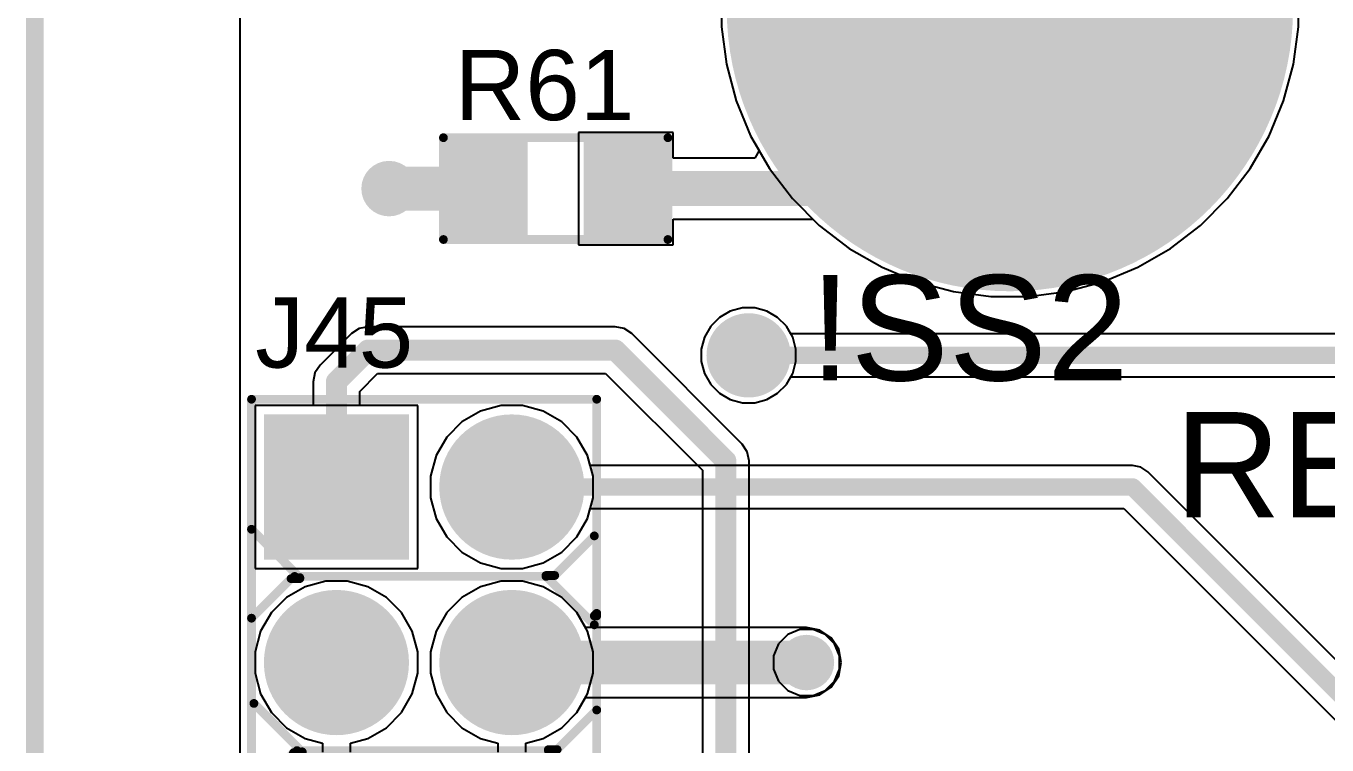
# Model space of a CAD drawing. Header units: millimetres. Extents: x -0.13 to 3.86, y -0.01 to 4.3.
# Drawn here: x -0.112 to 0.63, y 2.803 to 3.213 of the extents above; entities that cross this region are included whole.
import ezdxf

# ---------------------------------------------------------------- set-up
doc = ezdxf.new("R2010")
doc.units = ezdxf.units.MM
doc.header["$MEASUREMENT"] = 0
for name, color, linetype in [('BottomLayer', 5, 'Continuous'), ('BottomSolder', 6, 'Continuous'), ('Mechanical1', 6, 'Continuous'), ('MultiLayer', 9, 'Continuous'), ('PadHoleLayer', 156, 'Continuous'), ('TopLayer', 1, 'Continuous'), ('TopOverlay', 2, 'Continuous'), ('TopPaste', 8, 'Continuous'), ('TopSolder', 216, 'Continuous'), ('ViaHoleLayer', 16, 'Continuous')]:
    doc.layers.add(name, color=color, linetype=linetype)
doc.styles.add('Arial', font='arial.ttf', dxfattribs={"height": 0.2})

# ---------------------------------------------------------------- blocks, each defined once
blk = doc.blocks.new('T____P______TH_1_8___H_________0_92___55')
at = {"layer": 'BottomLayer'}
h = blk.add_hatch(color=5, dxfattribs=at)
edge = h.paths.add_edge_path()
edge.add_arc((0, 0), 0.02, 0, 360)
at = {"layer": 'BottomSolder'}
h = blk.add_hatch(color=6, dxfattribs=at)
edge = h.paths.add_edge_path()
edge.add_arc((0, 0), 0.024, 0, 360)
at = {"layer": 'MultiLayer'}
h = blk.add_hatch(color=9, dxfattribs=at)
edge = h.paths.add_edge_path()
edge.add_arc((0, 0), 0.02, 0, 360)
at = {"layer": 'PadHoleLayer'}
h = blk.add_hatch(color=156, dxfattribs=at)
edge = h.paths.add_edge_path()
edge.add_arc((0, 0), 0.01, 0, 360)
at = {"layer": 'TopLayer'}
h = blk.add_hatch(color=1, dxfattribs=at)
edge = h.paths.add_edge_path()
edge.add_arc((0, 0), 0.02, 0, 360)
at = {"layer": 'TopSolder'}
h = blk.add_hatch(color=216, dxfattribs=at)
edge = h.paths.add_edge_path()
edge.add_arc((0, 0), 0.024, 0, 360)
blk = doc.blocks.new('HDR_2_6_S_________2_54____57')
at = {"layer": 'BottomLayer'}
h = blk.add_hatch(color=5, dxfattribs=at)
edge = h.paths.add_edge_path()
edge.add_arc((-0.25, 0.05), 0.03937, 0, 360)
h = blk.add_hatch(color=5, dxfattribs=at)
edge = h.paths.add_edge_path()
edge.add_arc((-0.15, 0.05), 0.03937, 0, 360)
h = blk.add_hatch(color=5, dxfattribs=at)
edge = h.paths.add_edge_path()
edge.add_arc((-0.05, 0.05), 0.03937, 0, 360)
h = blk.add_hatch(color=5, dxfattribs=at)
edge = h.paths.add_edge_path()
edge.add_arc((0.05, 0.05), 0.03937, 0, 360)
h = blk.add_hatch(color=5, dxfattribs=at)
edge = h.paths.add_edge_path()
edge.add_arc((0.15, 0.05), 0.03937, 0, 360)
h = blk.add_hatch(color=5, dxfattribs=at)
edge = h.paths.add_edge_path()
edge.add_arc((0.25, 0.05), 0.03937, 0, 360)
blk.add_hatch(color=5, dxfattribs=at).paths.add_polyline_path([(-0.28937, -0.01063), (-0.21063, -0.01063), (-0.21063, -0.08937), (-0.28937, -0.08937)])
h = blk.add_hatch(color=5, dxfattribs=at)
edge = h.paths.add_edge_path()
edge.add_arc((-0.15, -0.05), 0.03937, 0, 360)
h = blk.add_hatch(color=5, dxfattribs=at)
edge = h.paths.add_edge_path()
edge.add_arc((-0.05, -0.05), 0.03937, 0, 360)
h = blk.add_hatch(color=5, dxfattribs=at)
edge = h.paths.add_edge_path()
edge.add_arc((0.05, -0.05), 0.03937, 0, 360)
h = blk.add_hatch(color=5, dxfattribs=at)
edge = h.paths.add_edge_path()
edge.add_arc((0.15, -0.05), 0.03937, 0, 360)
h = blk.add_hatch(color=5, dxfattribs=at)
edge = h.paths.add_edge_path()
edge.add_arc((0.25, -0.05), 0.03937, 0, 360)
at = {"layer": 'BottomSolder'}
h = blk.add_hatch(color=6, dxfattribs=at)
edge = h.paths.add_edge_path()
edge.add_arc((-0.25, 0.05), 0.04137, 0, 360)
h = blk.add_hatch(color=6, dxfattribs=at)
edge = h.paths.add_edge_path()
edge.add_arc((-0.15, 0.05), 0.04137, 0, 360)
h = blk.add_hatch(color=6, dxfattribs=at)
edge = h.paths.add_edge_path()
edge.add_arc((-0.05, 0.05), 0.04137, 0, 360)
h = blk.add_hatch(color=6, dxfattribs=at)
edge = h.paths.add_edge_path()
edge.add_arc((0.05, 0.05), 0.04137, 0, 360)
h = blk.add_hatch(color=6, dxfattribs=at)
edge = h.paths.add_edge_path()
edge.add_arc((0.15, 0.05), 0.04137, 0, 360)
h = blk.add_hatch(color=6, dxfattribs=at)
edge = h.paths.add_edge_path()
edge.add_arc((0.25, 0.05), 0.04137, 0, 360)
blk.add_hatch(color=6, dxfattribs=at).paths.add_polyline_path([(-0.29137, -0.00863), (-0.20863, -0.00863), (-0.20863, -0.09137), (-0.29137, -0.09137)])
h = blk.add_hatch(color=6, dxfattribs=at)
edge = h.paths.add_edge_path()
edge.add_arc((-0.15, -0.05), 0.04137, 0, 360)
h = blk.add_hatch(color=6, dxfattribs=at)
edge = h.paths.add_edge_path()
edge.add_arc((-0.05, -0.05), 0.04137, 0, 360)
h = blk.add_hatch(color=6, dxfattribs=at)
edge = h.paths.add_edge_path()
edge.add_arc((0.05, -0.05), 0.04137, 0, 360)
h = blk.add_hatch(color=6, dxfattribs=at)
edge = h.paths.add_edge_path()
edge.add_arc((0.15, -0.05), 0.04137, 0, 360)
h = blk.add_hatch(color=6, dxfattribs=at)
edge = h.paths.add_edge_path()
edge.add_arc((0.25, -0.05), 0.04137, 0, 360)
at = {"layer": 'MultiLayer'}
h = blk.add_hatch(color=9, dxfattribs=at)
edge = h.paths.add_edge_path()
edge.add_arc((-0.25, 0.05), 0.03937, 0, 360)
h = blk.add_hatch(color=9, dxfattribs=at)
edge = h.paths.add_edge_path()
edge.add_arc((-0.15, 0.05), 0.03937, 0, 360)
h = blk.add_hatch(color=9, dxfattribs=at)
edge = h.paths.add_edge_path()
edge.add_arc((-0.05, 0.05), 0.03937, 0, 360)
h = blk.add_hatch(color=9, dxfattribs=at)
edge = h.paths.add_edge_path()
edge.add_arc((0.05, 0.05), 0.03937, 0, 360)
h = blk.add_hatch(color=9, dxfattribs=at)
edge = h.paths.add_edge_path()
edge.add_arc((0.15, 0.05), 0.03937, 0, 360)
h = blk.add_hatch(color=9, dxfattribs=at)
edge = h.paths.add_edge_path()
edge.add_arc((0.25, 0.05), 0.03937, 0, 360)
blk.add_hatch(color=9, dxfattribs=at).paths.add_polyline_path([(-0.28937, -0.01063), (-0.21063, -0.01063), (-0.21063, -0.08937), (-0.28937, -0.08937)])
h = blk.add_hatch(color=9, dxfattribs=at)
edge = h.paths.add_edge_path()
edge.add_arc((-0.15, -0.05), 0.03937, 0, 360)
h = blk.add_hatch(color=9, dxfattribs=at)
edge = h.paths.add_edge_path()
edge.add_arc((-0.05, -0.05), 0.03937, 0, 360)
h = blk.add_hatch(color=9, dxfattribs=at)
edge = h.paths.add_edge_path()
edge.add_arc((0.05, -0.05), 0.03937, 0, 360)
h = blk.add_hatch(color=9, dxfattribs=at)
edge = h.paths.add_edge_path()
edge.add_arc((0.15, -0.05), 0.03937, 0, 360)
h = blk.add_hatch(color=9, dxfattribs=at)
edge = h.paths.add_edge_path()
edge.add_arc((0.25, -0.05), 0.03937, 0, 360)
at = {"layer": 'PadHoleLayer'}
h = blk.add_hatch(color=156, dxfattribs=at)
edge = h.paths.add_edge_path()
edge.add_arc((-0.25, 0.05), 0.02362, 0, 360)
h = blk.add_hatch(color=156, dxfattribs=at)
edge = h.paths.add_edge_path()
edge.add_arc((-0.15, 0.05), 0.02362, 0, 360)
h = blk.add_hatch(color=156, dxfattribs=at)
edge = h.paths.add_edge_path()
edge.add_arc((-0.05, 0.05), 0.02362, 0, 360)
h = blk.add_hatch(color=156, dxfattribs=at)
edge = h.paths.add_edge_path()
edge.add_arc((0.05, 0.05), 0.02362, 0, 360)
h = blk.add_hatch(color=156, dxfattribs=at)
edge = h.paths.add_edge_path()
edge.add_arc((0.15, 0.05), 0.02362, 0, 360)
h = blk.add_hatch(color=156, dxfattribs=at)
edge = h.paths.add_edge_path()
edge.add_arc((0.25, 0.05), 0.02362, 0, 360)
h = blk.add_hatch(color=156, dxfattribs=at)
edge = h.paths.add_edge_path()
edge.add_arc((-0.25, -0.05), 0.02362, 0, 360)
h = blk.add_hatch(color=156, dxfattribs=at)
edge = h.paths.add_edge_path()
edge.add_arc((-0.15, -0.05), 0.02362, 0, 360)
h = blk.add_hatch(color=156, dxfattribs=at)
edge = h.paths.add_edge_path()
edge.add_arc((-0.05, -0.05), 0.02362, 0, 360)
h = blk.add_hatch(color=156, dxfattribs=at)
edge = h.paths.add_edge_path()
edge.add_arc((0.05, -0.05), 0.02362, 0, 360)
h = blk.add_hatch(color=156, dxfattribs=at)
edge = h.paths.add_edge_path()
edge.add_arc((0.15, -0.05), 0.02362, 0, 360)
h = blk.add_hatch(color=156, dxfattribs=at)
edge = h.paths.add_edge_path()
edge.add_arc((0.25, -0.05), 0.02362, 0, 360)
at = {"layer": 'TopLayer'}
h = blk.add_hatch(color=1, dxfattribs=at)
edge = h.paths.add_edge_path()
edge.add_arc((-0.25, 0.05), 0.03937, 0, 360)
h = blk.add_hatch(color=1, dxfattribs=at)
edge = h.paths.add_edge_path()
edge.add_arc((-0.15, 0.05), 0.03937, 0, 360)
h = blk.add_hatch(color=1, dxfattribs=at)
edge = h.paths.add_edge_path()
edge.add_arc((-0.05, 0.05), 0.03937, 0, 360)
h = blk.add_hatch(color=1, dxfattribs=at)
edge = h.paths.add_edge_path()
edge.add_arc((0.05, 0.05), 0.03937, 0, 360)
h = blk.add_hatch(color=1, dxfattribs=at)
edge = h.paths.add_edge_path()
edge.add_arc((0.15, 0.05), 0.03937, 0, 360)
h = blk.add_hatch(color=1, dxfattribs=at)
edge = h.paths.add_edge_path()
edge.add_arc((0.25, 0.05), 0.03937, 0, 360)
blk.add_hatch(color=1, dxfattribs=at).paths.add_polyline_path([(-0.28937, -0.01063), (-0.21063, -0.01063), (-0.21063, -0.08937), (-0.28937, -0.08937)])
h = blk.add_hatch(color=1, dxfattribs=at)
edge = h.paths.add_edge_path()
edge.add_arc((-0.15, -0.05), 0.03937, 0, 360)
h = blk.add_hatch(color=1, dxfattribs=at)
edge = h.paths.add_edge_path()
edge.add_arc((-0.05, -0.05), 0.03937, 0, 360)
h = blk.add_hatch(color=1, dxfattribs=at)
edge = h.paths.add_edge_path()
edge.add_arc((0.05, -0.05), 0.03937, 0, 360)
h = blk.add_hatch(color=1, dxfattribs=at)
edge = h.paths.add_edge_path()
edge.add_arc((0.15, -0.05), 0.03937, 0, 360)
h = blk.add_hatch(color=1, dxfattribs=at)
edge = h.paths.add_edge_path()
edge.add_arc((0.25, -0.05), 0.03937, 0, 360)
at = {"layer": 'TopSolder'}
h = blk.add_hatch(color=216, dxfattribs=at)
edge = h.paths.add_edge_path()
edge.add_arc((-0.25, 0.05), 0.04137, 0, 360)
h = blk.add_hatch(color=216, dxfattribs=at)
edge = h.paths.add_edge_path()
edge.add_arc((-0.15, 0.05), 0.04137, 0, 360)
h = blk.add_hatch(color=216, dxfattribs=at)
edge = h.paths.add_edge_path()
edge.add_arc((-0.05, 0.05), 0.04137, 0, 360)
h = blk.add_hatch(color=216, dxfattribs=at)
edge = h.paths.add_edge_path()
edge.add_arc((0.05, 0.05), 0.04137, 0, 360)
h = blk.add_hatch(color=216, dxfattribs=at)
edge = h.paths.add_edge_path()
edge.add_arc((0.15, 0.05), 0.04137, 0, 360)
h = blk.add_hatch(color=216, dxfattribs=at)
edge = h.paths.add_edge_path()
edge.add_arc((0.25, 0.05), 0.04137, 0, 360)
blk.add_hatch(color=216, dxfattribs=at).paths.add_polyline_path([(-0.29137, -0.00863), (-0.20863, -0.00863), (-0.20863, -0.09137), (-0.29137, -0.09137)])
h = blk.add_hatch(color=216, dxfattribs=at)
edge = h.paths.add_edge_path()
edge.add_arc((-0.15, -0.05), 0.04137, 0, 360)
h = blk.add_hatch(color=216, dxfattribs=at)
edge = h.paths.add_edge_path()
edge.add_arc((-0.05, -0.05), 0.04137, 0, 360)
h = blk.add_hatch(color=216, dxfattribs=at)
edge = h.paths.add_edge_path()
edge.add_arc((0.05, -0.05), 0.04137, 0, 360)
h = blk.add_hatch(color=216, dxfattribs=at)
edge = h.paths.add_edge_path()
edge.add_arc((0.15, -0.05), 0.04137, 0, 360)
h = blk.add_hatch(color=216, dxfattribs=at)
edge = h.paths.add_edge_path()
edge.add_arc((0.25, -0.05), 0.04137, 0, 360)
at = {"layer": 'TopOverlay', "const_width": 0.005}
for points in [[(-0.17803, 0.09842), (-0.3, 0.09842)], [(-0.3, -0.09842), (-0.3, 0.09842)], [(-0.1996, 0.07448), (-0.22217, 0.09705)], [(-0.19906, 0.06949), (-0.1715, 0.09705)], [(-0.1766, 0.09702), (-0.17803, 0.09842)], [(0.3, 0.09842), (-0.1766, 0.09842)], [(-0.1766, 0.09702), (-0.1766, 0.09842)], [(-0.10039, 0.07585), (-0.12296, 0.09842)], [(-0.09985, 0.07085), (-0.0723, 0.09842)], [(-0.00098, 0.07585), (-0.02355, 0.09842)], [(-0.00045, 0.07086), (0.02711, 0.09842)], [(0.10039, 0.07585), (0.07782, 0.09842)], [(0.10093, 0.07086), (0.12849, 0.09842)], [(0.20079, 0.07585), (0.17822, 0.09842)], [(0.20133, 0.07086), (0.22888, 0.09842)], [(0.3, -0.093), (0.3, 0.09842)], [(-0.1996, 0.06949), (-0.1996, 0.07448)], [(-0.10039, 0.07085), (-0.10039, 0.07585)], [(-0.00098, 0.07086), (-0.00098, 0.07585)], [(0.10039, 0.07086), (0.10039, 0.07585)], [(0.20079, 0.07086), (0.20079, 0.07585)], [(-0.19906, 0.06949), (-0.1996, 0.06949)], [(-0.19906, -0.07382), (-0.19906, 0.06949)], [(-0.09985, 0.07085), (-0.10039, 0.07085)], [(-0.09985, -0.07245), (-0.09985, 0.07085)], [(-0.00045, 0.07086), (-0.00098, 0.07086)], [(-0.00045, -0.07245), (-0.00045, 0.07086)], [(0.10093, 0.07086), (0.10039, 0.07086)], [(0.10093, -0.07245), (0.10093, 0.07086)], [(0.20133, 0.07086), (0.20079, 0.07086)], [(0.20133, -0.07245), (0.20133, 0.07086)], [(-0.22593, -0.09843), (-0.19837, -0.07087)], [(-0.19783, -0.07087), (-0.19837, -0.07087)], [(-0.19783, -0.07586), (-0.19783, -0.07087)], [(-0.17527, -0.09843), (-0.19783, -0.07586)], [(-0.12672, -0.09706), (-0.09916, -0.0695)], [(-0.09863, -0.0695), (-0.09916, -0.0695)], [(-0.09863, -0.07449), (-0.09863, -0.0695)], [(-0.07606, -0.09706), (-0.09863, -0.07449)], [(-0.02731, -0.09705), (0.00024, -0.06949)], [(0.00078, -0.06949), (0.00024, -0.06949)], [(0.00078, -0.07448), (0.00078, -0.06949)], [(0.02335, -0.09705), (0.00078, -0.07448)], [(0.07406, -0.09705), (0.10162, -0.06949)], [(0.10216, -0.06949), (0.10162, -0.06949)], [(0.10216, -0.07448), (0.10216, -0.06949)], [(0.12473, -0.09705), (0.10216, -0.07448)], [(0.17446, -0.09705), (0.20202, -0.06949)], [(0.20255, -0.06949), (0.20202, -0.06949)], [(0.20255, -0.07448), (0.20255, -0.06949)], [(0.22512, -0.09705), (0.20255, -0.07448)], [(0.3, -0.09842), (-0.3, -0.09842)]]:
    blk.add_lwpolyline(points, dxfattribs=at)
at = {"layer": 'TopOverlay', "const_width": 0.0025}
for points in [[(-0.30125, 0.09842, 1), (-0.29875, 0.09842, 1)], [(-0.30125, 0.09842, 1), (-0.29875, 0.09842, 1)], [(-0.22342, 0.09705, 1), (-0.22092, 0.09705, 1)], [(-0.17928, 0.09842, 1), (-0.17678, 0.09842, 1)], [(-0.17928, 0.09842, 1), (-0.17678, 0.09842, 1)], [(-0.17785, 0.09842, 1), (-0.17535, 0.09842, 1)], [(-0.17785, 0.09842, 1), (-0.17535, 0.09842, 1)], [(-0.17785, 0.09702, 1), (-0.17535, 0.09702, 1)], [(-0.17785, 0.09702, 1), (-0.17535, 0.09702, 1)], [(-0.17275, 0.09705, 1), (-0.17025, 0.09705, 1)], [(-0.12421, 0.09842, 1), (-0.12171, 0.09842, 1)], [(-0.07355, 0.09842, 1), (-0.07105, 0.09842, 1)], [(-0.0248, 0.09842, 1), (-0.0223, 0.09842, 1)], [(0.02586, 0.09842, 1), (0.02836, 0.09842, 1)], [(0.07657, 0.09842, 1), (0.07907, 0.09842, 1)], [(0.12724, 0.09842, 1), (0.12974, 0.09842, 1)], [(0.17697, 0.09842, 1), (0.17947, 0.09842, 1)], [(0.22763, 0.09842, 1), (0.23013, 0.09842, 1)], [(0.29875, 0.09842, 1), (0.30125, 0.09842, 1)], [(0.29875, 0.09842, 1), (0.30125, 0.09842, 1)], [(-0.20085, 0.07448, 1), (-0.19835, 0.07448, 1)], [(-0.20085, 0.07448, 1), (-0.19835, 0.07448, 1)], [(-0.10164, 0.07585, 1), (-0.09914, 0.07585, 1)], [(-0.10164, 0.07585, 1), (-0.09914, 0.07585, 1)], [(-0.00223, 0.07585, 1), (0.00027, 0.07585, 1)], [(-0.00223, 0.07585, 1), (0.00027, 0.07585, 1)], [(0.09914, 0.07585, 1), (0.10164, 0.07585, 1)], [(0.09914, 0.07585, 1), (0.10164, 0.07585, 1)], [(0.19954, 0.07585, 1), (0.20204, 0.07585, 1)], [(0.19954, 0.07585, 1), (0.20204, 0.07585, 1)], [(-0.20085, 0.06949, 1), (-0.19835, 0.06949, 1)], [(-0.20085, 0.06949, 1), (-0.19835, 0.06949, 1)], [(-0.20031, 0.06949, 1), (-0.19781, 0.06949, 1)], [(-0.20031, 0.06949, 1), (-0.19781, 0.06949, 1)], [(-0.20031, 0.06949, 1), (-0.19781, 0.06949, 1)], [(-0.10164, 0.07085, 1), (-0.09914, 0.07085, 1)], [(-0.10164, 0.07085, 1), (-0.09914, 0.07085, 1)], [(-0.1011, 0.07085, 1), (-0.0986, 0.07085, 1)], [(-0.1011, 0.07085, 1), (-0.0986, 0.07085, 1)], [(-0.1011, 0.07085, 1), (-0.0986, 0.07085, 1)], [(-0.00223, 0.07086, 1), (0.00027, 0.07086, 1)], [(-0.00223, 0.07086, 1), (0.00027, 0.07086, 1)], [(-0.0017, 0.07086, 1), (0.0008, 0.07086, 1)], [(-0.0017, 0.07086, 1), (0.0008, 0.07086, 1)], [(-0.0017, 0.07086, 1), (0.0008, 0.07086, 1)], [(0.09914, 0.07086, 1), (0.10164, 0.07086, 1)], [(0.09914, 0.07086, 1), (0.10164, 0.07086, 1)], [(0.09968, 0.07086, 1), (0.10218, 0.07086, 1)], [(0.09968, 0.07086, 1), (0.10218, 0.07086, 1)], [(0.09968, 0.07086, 1), (0.10218, 0.07086, 1)], [(0.19954, 0.07086, 1), (0.20204, 0.07086, 1)], [(0.19954, 0.07086, 1), (0.20204, 0.07086, 1)], [(0.20008, 0.07086, 1), (0.20258, 0.07086, 1)], [(0.20008, 0.07086, 1), (0.20258, 0.07086, 1)], [(0.20008, 0.07086, 1), (0.20258, 0.07086, 1)], [(-0.20031, -0.07382, 1), (-0.19781, -0.07382, 1)], [(-0.19962, -0.07087, 1), (-0.19712, -0.07087, 1)], [(-0.19962, -0.07087, 1), (-0.19712, -0.07087, 1)], [(-0.19908, -0.07087, 1), (-0.19658, -0.07087, 1)], [(-0.19908, -0.07087, 1), (-0.19658, -0.07087, 1)], [(-0.19908, -0.07586, 1), (-0.19658, -0.07586, 1)], [(-0.19908, -0.07586, 1), (-0.19658, -0.07586, 1)], [(-0.1011, -0.07245, 1), (-0.0986, -0.07245, 1)], [(-0.10041, -0.0695, 1), (-0.09791, -0.0695, 1)], [(-0.10041, -0.0695, 1), (-0.09791, -0.0695, 1)], [(-0.09988, -0.0695, 1), (-0.09738, -0.0695, 1)], [(-0.09988, -0.0695, 1), (-0.09738, -0.0695, 1)], [(-0.09988, -0.07449, 1), (-0.09738, -0.07449, 1)], [(-0.09988, -0.07449, 1), (-0.09738, -0.07449, 1)], [(-0.0017, -0.07245, 1), (0.0008, -0.07245, 1)], [(-0.00101, -0.06949, 1), (0.00149, -0.06949, 1)], [(-0.00101, -0.06949, 1), (0.00149, -0.06949, 1)], [(-0.00047, -0.06949, 1), (0.00203, -0.06949, 1)], [(-0.00047, -0.06949, 1), (0.00203, -0.06949, 1)], [(-0.00047, -0.07448, 1), (0.00203, -0.07448, 1)], [(-0.00047, -0.07448, 1), (0.00203, -0.07448, 1)], [(0.09968, -0.07245, 1), (0.10218, -0.07245, 1)], [(0.10037, -0.06949, 1), (0.10287, -0.06949, 1)], [(0.10037, -0.06949, 1), (0.10287, -0.06949, 1)], [(0.10091, -0.06949, 1), (0.10341, -0.06949, 1)], [(0.10091, -0.06949, 1), (0.10341, -0.06949, 1)], [(0.10091, -0.07448, 1), (0.10341, -0.07448, 1)], [(0.10091, -0.07448, 1), (0.10341, -0.07448, 1)], [(0.20008, -0.07245, 1), (0.20258, -0.07245, 1)], [(0.20077, -0.06949, 1), (0.20327, -0.06949, 1)], [(0.20077, -0.06949, 1), (0.20327, -0.06949, 1)], [(0.2013, -0.06949, 1), (0.2038, -0.06949, 1)], [(0.2013, -0.06949, 1), (0.2038, -0.06949, 1)], [(0.2013, -0.07448, 1), (0.2038, -0.07448, 1)], [(0.2013, -0.07448, 1), (0.2038, -0.07448, 1)], [(-0.30125, -0.09842, 1), (-0.29875, -0.09842, 1)], [(-0.30125, -0.09842, 1), (-0.29875, -0.09842, 1)], [(-0.22718, -0.09843, 1), (-0.22468, -0.09843, 1)], [(-0.17652, -0.09843, 1), (-0.17402, -0.09843, 1)], [(-0.12797, -0.09706, 1), (-0.12547, -0.09706, 1)], [(-0.07731, -0.09706, 1), (-0.07481, -0.09706, 1)], [(-0.02856, -0.09705, 1), (-0.02606, -0.09705, 1)], [(0.0221, -0.09705, 1), (0.0246, -0.09705, 1)], [(0.07281, -0.09705, 1), (0.07531, -0.09705, 1)], [(0.12348, -0.09705, 1), (0.12598, -0.09705, 1)], [(0.17321, -0.09705, 1), (0.17571, -0.09705, 1)], [(0.22387, -0.09705, 1), (0.22637, -0.09705, 1)], [(0.29875, -0.093, 1), (0.30125, -0.093, 1)], [(0.29875, -0.09842, 1), (0.30125, -0.09842, 1)]]:
    blk.add_lwpolyline(points, format="xyb", close=True, dxfattribs=at)
blk = doc.blocks.new('R___0805_104')
at = {"layer": 'TopLayer'}
for points in [[(-0.06, 0.025), (-0.02, 0.025), (-0.02, -0.025), (-0.06, -0.025)], [(0.02, 0.025), (0.06, 0.025), (0.06, -0.025), (0.02, -0.025)]]:
    blk.add_hatch(color=1, dxfattribs=at).paths.add_polyline_path(points)
at = {"layer": 'TopPaste'}
for points in [[(-0.06, 0.025), (-0.02, 0.025), (-0.02, -0.025), (-0.06, -0.025)], [(0.02, 0.025), (0.06, 0.025), (0.06, -0.025), (0.02, -0.025)]]:
    blk.add_hatch(color=8, dxfattribs=at).paths.add_polyline_path(points)
at = {"layer": 'TopSolder'}
for points in [[(-0.064, 0.029), (-0.016, 0.029), (-0.016, -0.029), (-0.064, -0.029)], [(0.016, 0.029), (0.064, 0.029), (0.064, -0.029), (0.016, -0.029)]]:
    blk.add_hatch(color=216, dxfattribs=at).paths.add_polyline_path(points)
at = {"layer": 'TopOverlay', "const_width": 0.005}
for points in [[(-0.064, 0.029), (0.064, 0.029)], [(-0.064, -0.029), (-0.064, 0.029)], [(0.064, -0.029), (0.064, 0.029)], [(-0.064, -0.029), (0.064, -0.029)]]:
    blk.add_lwpolyline(points, dxfattribs=at)
at = {"layer": 'TopOverlay', "const_width": 0.0025}
for points in [[(-0.06525, 0.029, 1), (-0.06275, 0.029, 1)], [(-0.06525, 0.029, 1), (-0.06275, 0.029, 1)], [(0.06275, 0.029, 1), (0.06525, 0.029, 1)], [(0.06275, 0.029, 1), (0.06525, 0.029, 1)], [(-0.06525, -0.029, 1), (-0.06275, -0.029, 1)], [(-0.06525, -0.029, 1), (-0.06275, -0.029, 1)], [(0.06275, -0.029, 1), (0.06525, -0.029, 1)], [(0.06275, -0.029, 1), (0.06525, -0.029, 1)]]:
    blk.add_lwpolyline(points, format="xyb", close=True, dxfattribs=at)
blk = doc.blocks.new('M4_M________H____108')
at = {"layer": 'BottomLayer'}
h = blk.add_hatch(color=5, dxfattribs=at)
edge = h.paths.add_edge_path()
edge.add_arc((-5.6346, 3.001), 0.15748, 0, 360)
at = {"layer": 'BottomSolder'}
h = blk.add_hatch(color=6, dxfattribs=at)
edge = h.paths.add_edge_path()
edge.add_arc((-5.6346, 3.001), 0.16148, 0, 360)
at = {"layer": 'MultiLayer'}
h = blk.add_hatch(color=9, dxfattribs=at)
edge = h.paths.add_edge_path()
edge.add_arc((-5.6346, 3.001), 0.15748, 0, 360)
at = {"layer": 'PadHoleLayer'}
h = blk.add_hatch(color=156, dxfattribs=at)
edge = h.paths.add_edge_path()
edge.add_arc((-5.6346, 3.001), 0.08858, 0, 360)
at = {"layer": 'TopLayer'}
h = blk.add_hatch(color=1, dxfattribs=at)
edge = h.paths.add_edge_path()
edge.add_arc((-5.6346, 3.001), 0.15748, 0, 360)
at = {"layer": 'TopSolder'}
h = blk.add_hatch(color=216, dxfattribs=at)
edge = h.paths.add_edge_path()
edge.add_arc((-5.6346, 3.001), 0.16148, 0, 360)

msp = doc.modelspace()

# ---------------------------------------------------------------- hatches: boundary and pattern name
at = {"layer": 'BottomLayer'}
h = msp.add_hatch(color=5, dxfattribs=at)
edge = h.paths.add_edge_path()
edge.add_arc((0.095, 3.12), 0.01181, 0, 360)
h = msp.add_hatch(color=5, dxfattribs=at)
edge = h.paths.add_edge_path()
edge.add_arc((0.333, 2.85), 0.01181, 0, 360)
at = {"layer": 'BottomSolder'}
h = msp.add_hatch(color=6, dxfattribs=at)
edge = h.paths.add_edge_path()
edge.add_arc((0.095, 3.12), 0.01581, 0, 360)
h = msp.add_hatch(color=6, dxfattribs=at)
edge = h.paths.add_edge_path()
edge.add_arc((0.333, 2.85), 0.01581, 0, 360)
at = {"layer": 'TopLayer'}
h = msp.add_hatch(color=1, dxfattribs=at)
edge = h.paths.add_edge_path()
edge.add_arc((0.095, 3.12), 0.01181, 0, 360)
h = msp.add_hatch(color=1, dxfattribs=at)
edge = h.paths.add_edge_path()
edge.add_arc((0.333, 2.85), 0.01181, 0, 360)
at = {"layer": 'TopSolder'}
h = msp.add_hatch(color=216, dxfattribs=at)
edge = h.paths.add_edge_path()
edge.add_arc((0.095, 3.12), 0.01581, 0, 360)
h = msp.add_hatch(color=216, dxfattribs=at)
edge = h.paths.add_edge_path()
edge.add_arc((0.333, 2.85), 0.01581, 0, 360)
at = {"layer": 'ViaHoleLayer'}
h = msp.add_hatch(color=16, dxfattribs=at)
edge = h.paths.add_edge_path()
edge.add_arc((0.095, 3.12), 0.00591, 0, 360)
h = msp.add_hatch(color=16, dxfattribs=at)
edge = h.paths.add_edge_path()
edge.add_arc((0.333, 2.85), 0.00591, 0, 360)

# ---------------------------------------------------------------- linework, layer by layer
at = {"layer": 'BottomLayer'}
for p, q in [((0.0102, 0.0102), (0.0102, 4.1398)), ((0.28452, 3.23378), (0.28452, 3.21222)), ((0.61348, 3.21222), (0.61348, 3.23378)), ((0.28452, 3.21222), (0.28733, 3.19084)), ((0.61067, 3.19084), (0.61348, 3.21222)), ((0.28733, 3.19084), (0.29292, 3.17002)), ((0.60509, 3.17002), (0.61067, 3.19084)), ((0.29292, 3.17002), (0.30117, 3.1501)), ((0.59684, 3.1501), (0.60509, 3.17002)), ((0.30117, 3.1501), (0.31195, 3.13142)), ((0.58605, 3.13142), (0.59684, 3.1501)), ((0.31195, 3.13142), (0.32507, 3.11432)), ((0.57293, 3.11432), (0.58605, 3.13142)), ((0.32507, 3.11432), (0.34032, 3.09907)), ((0.55768, 3.09907), (0.57293, 3.11432)), ((0.34032, 3.09907), (0.35742, 3.08595)), ((0.54058, 3.08595), (0.55768, 3.09907)), ((0.35742, 3.08595), (0.3761, 3.07517)), ((0.5219, 3.07517), (0.54058, 3.08595)), ((0.3761, 3.07517), (0.39602, 3.06691)), ((0.50198, 3.06691), (0.5219, 3.07517)), ((0.39602, 3.06691), (0.41684, 3.06133)), ((0.48116, 3.06133), (0.50198, 3.06691)), ((0.41684, 3.06133), (0.43822, 3.05852)), ((0.43822, 3.05852), (0.45978, 3.05852)), ((0.45978, 3.05852), (0.48116, 3.06133)), ((0.28958, 3.05016), (0.28342, 3.04661)), ((0.29645, 3.052), (0.28958, 3.05016)), ((0.30356, 3.052), (0.29645, 3.052)), ((0.31042, 3.05016), (0.30356, 3.052)), ((0.31658, 3.04661), (0.31042, 3.05016)), ((0.2784, 3.04158), (0.27484, 3.03542)), ((0.28342, 3.04661), (0.2784, 3.04158)), ((0.32161, 3.04158), (0.31658, 3.04661)), ((0.32516, 3.03542), (0.32161, 3.04158)), ((0.27484, 3.03542), (0.273, 3.02855)), ((0.327, 3.02855), (0.32516, 3.03542)), ((0.273, 3.02855), (0.273, 3.02145)), ((0.327, 3.02145), (0.327, 3.02855)), ((0.273, 3.02145), (0.27484, 3.01458)), ((0.32516, 3.01458), (0.327, 3.02145)), ((0.27484, 3.01458), (0.2784, 3.00842)), ((0.32161, 3.00842), (0.32516, 3.01458)), ((0.2784, 3.00842), (0.28342, 3.00339)), ((0.31658, 3.00339), (0.32161, 3.00842)), ((0.28342, 3.00339), (0.28958, 2.99984)), ((0.28958, 2.99984), (0.29645, 2.998)), ((0.29645, 2.998), (0.30356, 2.998)), ((0.30356, 2.998), (0.31042, 2.99984)), ((0.31042, 2.99984), (0.31658, 3.00339)), ((0.11137, 2.99637), (0.01863, 2.99637)), ((0.01863, 2.99637), (0.01863, 2.90363)), ((0.11137, 2.90363), (0.11137, 2.99637)), ((0.1471, 2.99321), (0.13653, 2.98711)), ((0.1589, 2.99637), (0.1471, 2.99321)), ((0.17111, 2.99637), (0.1589, 2.99637)), ((0.1829, 2.99321), (0.17111, 2.99637)), ((0.19347, 2.98711), (0.1829, 2.99321)), ((0.13653, 2.98711), (0.1279, 2.97847)), ((0.20211, 2.97847), (0.19347, 2.98711)), ((0.1279, 2.97847), (0.12179, 2.9679)), ((0.20821, 2.9679), (0.20211, 2.97847)), ((0.12179, 2.9679), (0.11863, 2.9561)), ((0.20973, 2.96224), (0.20821, 2.9679)), ((0.519, 2.96224), (0.20973, 2.96224)), ((0.52368, 2.9613), (0.519, 2.96224)), ((0.52765, 2.95865), (0.52368, 2.9613)), ((0.11863, 2.9561), (0.11863, 2.9439)), ((0.70407, 2.78224), (0.52765, 2.95865)), ((0.11863, 2.9439), (0.12179, 2.9321)), ((0.20821, 2.9321), (0.20973, 2.93776)), ((0.20973, 2.93776), (0.51393, 2.93776)), ((0.51393, 2.93776), (0.69035, 2.76135)), ((0.12179, 2.9321), (0.1279, 2.92153)), ((0.20211, 2.92153), (0.20821, 2.9321)), ((0.1279, 2.92153), (0.13653, 2.91289)), ((0.19347, 2.91289), (0.20211, 2.92153)), ((0.13653, 2.91289), (0.1471, 2.90679)), ((0.1829, 2.90679), (0.19347, 2.91289)), ((0.01863, 2.90363), (0.11137, 2.90363)), ((0.1471, 2.90679), (0.1589, 2.90363)), ((0.1589, 2.90363), (0.17111, 2.90363)), ((0.17111, 2.90363), (0.1829, 2.90679)), ((0.0471, 2.89321), (0.03653, 2.88711)), ((0.0589, 2.89637), (0.0471, 2.89321)), ((0.07111, 2.89637), (0.0589, 2.89637)), ((0.0829, 2.89321), (0.07111, 2.89637)), ((0.09347, 2.88711), (0.0829, 2.89321)), ((0.1471, 2.89321), (0.13653, 2.88711)), ((0.1589, 2.89637), (0.1471, 2.89321)), ((0.17111, 2.89637), (0.1589, 2.89637)), ((0.1829, 2.89321), (0.17111, 2.89637)), ((0.19347, 2.88711), (0.1829, 2.89321)), ((0.03653, 2.88711), (0.0279, 2.87847)), ((0.10211, 2.87847), (0.09347, 2.88711)), ((0.13653, 2.88711), (0.1279, 2.87847)), ((0.20211, 2.87847), (0.19347, 2.88711)), ((0.0279, 2.87847), (0.02179, 2.8679)), ((0.10821, 2.8679), (0.10211, 2.87847)), ((0.1279, 2.87847), (0.12179, 2.8679)), ((0.20707, 2.86988), (0.20211, 2.87847)), ((0.02179, 2.8679), (0.01863, 2.8561)), ((0.11137, 2.8561), (0.10821, 2.8679)), ((0.12179, 2.8679), (0.11863, 2.8561)), ((0.333, 2.86988), (0.20707, 2.86988)), ((0.34061, 2.86837), (0.333, 2.86988)), ((0.34706, 2.86406), (0.34061, 2.86837)), ((0.35137, 2.85761), (0.34706, 2.86406)), ((0.01863, 2.8561), (0.01863, 2.8439)), ((0.11137, 2.8439), (0.11137, 2.8561)), ((0.11863, 2.8561), (0.11863, 2.8439)), ((0.35288, 2.85), (0.35137, 2.85761)), ((0.35137, 2.84239), (0.35288, 2.85)), ((0.01863, 2.8439), (0.02179, 2.8321)), ((0.10821, 2.8321), (0.11137, 2.8439)), ((0.11863, 2.8439), (0.12179, 2.8321)), ((0.34706, 2.83594), (0.35137, 2.84239)), ((0.34061, 2.83163), (0.34706, 2.83594)), ((0.02179, 2.8321), (0.0279, 2.82153)), ((0.10211, 2.82153), (0.10821, 2.8321)), ((0.12179, 2.8321), (0.1279, 2.82153)), ((0.20211, 2.82153), (0.20707, 2.83012)), ((0.20707, 2.83012), (0.333, 2.83012)), ((0.333, 2.83012), (0.34061, 2.83163)), ((0.0279, 2.82153), (0.03653, 2.81289)), ((0.09347, 2.81289), (0.10211, 2.82153)), ((0.1279, 2.82153), (0.13653, 2.81289)), ((0.19347, 2.81289), (0.20211, 2.82153)), ((0.03653, 2.81289), (0.0471, 2.80679)), ((0.0829, 2.80679), (0.09347, 2.81289)), ((0.13653, 2.81289), (0.1471, 2.80679)), ((0.1829, 2.80679), (0.19347, 2.81289)), ((0.0471, 2.80679), (0.05699, 2.80414)), ((0.05699, 2.80414), (0.05699, 2.79896)), ((0.07301, 2.80414), (0.0829, 2.80679)), ((0.07301, 2.79896), (0.07301, 2.80414)), ((0.1471, 2.80679), (0.15699, 2.80414)), ((0.15699, 2.80414), (0.15699, 2.79896)), ((0.17301, 2.80414), (0.1829, 2.80679)), ((0.17301, 2.79896), (0.17301, 2.80414))]:
    msp.add_line(p, q, dxfattribs=at)
for points, const_width in [([(0.165, 2.95), (0.519, 2.95)], 0.01), ([(0.519, 2.95), (0.699, 2.77)], 0.01), ([(0.165, 2.85), (0.333, 2.85)], 0.025)]:
    msp.add_lwpolyline(points, dxfattribs=dict(at, const_width=const_width))
for points, const_width in [([(0.1625, 2.95, 1), (0.1675, 2.95, 1)], 0.005), ([(0.5165, 2.95, 1), (0.5215, 2.95, 1)], 0.005), ([(0.5165, 2.95, 1), (0.5215, 2.95, 1)], 0.005), ([(0.15875, 2.85, 1), (0.17125, 2.85, 1)], 0.0125), ([(0.32675, 2.85, 1), (0.33925, 2.85, 1)], 0.0125)]:
    msp.add_lwpolyline(points, format="xyb", close=True, dxfattribs=dict(at, const_width=const_width))
at = {"layer": 'Mechanical1', "const_width": 0.01}
msp.add_lwpolyline([(-0.107, 2.36491), (-0.107, 4.15)], dxfattribs=at)
at = {"layer": 'TopLayer'}
for p, q in [((0.0102, 2.61903), (0.0102, 4.1398)), ((0.28452, 3.23378), (0.28452, 3.21222)), ((0.61348, 3.21222), (0.61348, 3.23378)), ((0.28452, 3.21222), (0.28733, 3.19084)), ((0.61067, 3.19084), (0.61348, 3.21222)), ((0.28733, 3.19084), (0.29292, 3.17002)), ((0.60509, 3.17002), (0.61067, 3.19084)), ((0.29292, 3.17002), (0.30117, 3.1501)), ((0.59684, 3.1501), (0.60509, 3.17002)), ((0.257, 3.152), (0.203, 3.152)), ((0.203, 3.152), (0.203, 3.088)), ((0.257, 3.13733), (0.257, 3.152)), ((0.30117, 3.1501), (0.30604, 3.14166)), ((0.58605, 3.13142), (0.59684, 3.1501)), ((0.30604, 3.14166), (0.30354, 3.13733)), ((0.30354, 3.13733), (0.257, 3.13733)), ((0.57293, 3.11432), (0.58605, 3.13142)), ((0.55768, 3.09907), (0.57293, 3.11432)), ((0.257, 3.088), (0.257, 3.10267)), ((0.257, 3.10267), (0.33672, 3.10267)), ((0.33672, 3.10267), (0.34032, 3.09907)), ((0.34032, 3.09907), (0.35742, 3.08595)), ((0.54058, 3.08595), (0.55768, 3.09907)), ((0.203, 3.088), (0.257, 3.088)), ((0.35742, 3.08595), (0.3761, 3.07517)), ((0.5219, 3.07517), (0.54058, 3.08595)), ((0.3761, 3.07517), (0.39602, 3.06691)), ((0.50198, 3.06691), (0.5219, 3.07517)), ((0.39602, 3.06691), (0.41684, 3.06133)), ((0.48116, 3.06133), (0.50198, 3.06691)), ((0.41684, 3.06133), (0.43822, 3.05852)), ((0.43822, 3.05852), (0.45978, 3.05852)), ((0.45978, 3.05852), (0.48116, 3.06133)), ((0.28958, 3.05016), (0.28342, 3.04661)), ((0.29645, 3.052), (0.28958, 3.05016)), ((0.30356, 3.052), (0.29645, 3.052)), ((0.31042, 3.05016), (0.30356, 3.052)), ((0.31658, 3.04661), (0.31042, 3.05016)), ((0.2784, 3.04158), (0.27484, 3.03542)), ((0.28342, 3.04661), (0.2784, 3.04158)), ((0.32161, 3.04158), (0.31658, 3.04661)), ((0.32411, 3.03724), (0.32161, 3.04158)), ((0.07363, 3.03737), (0.05563, 3.01937)), ((0.07793, 3.04025), (0.07363, 3.03737)), ((0.083, 3.04125), (0.07793, 3.04025)), ((0.224, 3.04125), (0.083, 3.04125)), ((0.22907, 3.04025), (0.224, 3.04125)), ((0.23337, 3.03737), (0.22907, 3.04025)), ((0.29637, 2.97437), (0.23337, 3.03737)), ((0.27484, 3.03542), (0.273, 3.02855)), ((0.755, 3.03724), (0.32411, 3.03724)), ((0.273, 3.02855), (0.273, 3.02145)), ((0.05563, 3.01937), (0.05276, 3.01507)), ((0.273, 3.02145), (0.27484, 3.01458)), ((0.05276, 3.01507), (0.05175, 3.01)), ((0.07826, 3.00451), (0.08849, 3.01475)), ((0.08849, 3.01475), (0.21851, 3.01475)), ((0.21851, 3.01475), (0.27375, 2.95951)), ((0.27484, 3.01458), (0.2784, 3.00842)), ((0.32161, 3.00842), (0.32411, 3.01276)), ((0.32411, 3.01276), (0.74993, 3.01276)), ((0.05175, 3.01), (0.05175, 2.99637)), ((0.07826, 2.99637), (0.07826, 3.00451)), ((0.2784, 3.00842), (0.28342, 3.00339)), ((0.31658, 3.00339), (0.32161, 3.00842)), ((0.28342, 3.00339), (0.28958, 2.99984)), ((0.28958, 2.99984), (0.29645, 2.998)), ((0.29645, 2.998), (0.30356, 2.998)), ((0.30356, 2.998), (0.31042, 2.99984)), ((0.31042, 2.99984), (0.31658, 3.00339)), ((0.05175, 2.99637), (0.01863, 2.99637)), ((0.01863, 2.99637), (0.01863, 2.90363)), ((0.11137, 2.99637), (0.07826, 2.99637)), ((0.11137, 2.90363), (0.11137, 2.99637)), ((0.1471, 2.99321), (0.13653, 2.98711)), ((0.1589, 2.99637), (0.1471, 2.99321)), ((0.17111, 2.99637), (0.1589, 2.99637)), ((0.1829, 2.99321), (0.17111, 2.99637)), ((0.19347, 2.98711), (0.1829, 2.99321)), ((0.13653, 2.98711), (0.1279, 2.97847)), ((0.20211, 2.97847), (0.19347, 2.98711)), ((0.1279, 2.97847), (0.12179, 2.9679)), ((0.20821, 2.9679), (0.20211, 2.97847)), ((0.12179, 2.9679), (0.11863, 2.9561)), ((0.21137, 2.9561), (0.20821, 2.9679)), ((0.29925, 2.97007), (0.29637, 2.97437)), ((0.30025, 2.965), (0.29925, 2.97007)), ((0.30025, 2.35249), (0.30025, 2.965)), ((0.11863, 2.9561), (0.11863, 2.9439)), ((0.21137, 2.9439), (0.21137, 2.9561)), ((0.27375, 2.95951), (0.27375, 2.79031)), ((0.11863, 2.9439), (0.12179, 2.9321)), ((0.20821, 2.9321), (0.21137, 2.9439)), ((0.12179, 2.9321), (0.1279, 2.92153)), ((0.20211, 2.92153), (0.20821, 2.9321)), ((0.1279, 2.92153), (0.13653, 2.91289)), ((0.19347, 2.91289), (0.20211, 2.92153)), ((0.13653, 2.91289), (0.1471, 2.90679)), ((0.1829, 2.90679), (0.19347, 2.91289)), ((0.01863, 2.90363), (0.11137, 2.90363)), ((0.1471, 2.90679), (0.1589, 2.90363)), ((0.1589, 2.90363), (0.17111, 2.90363)), ((0.17111, 2.90363), (0.1829, 2.90679)), ((0.0471, 2.89321), (0.03653, 2.88711)), ((0.0589, 2.89637), (0.0471, 2.89321)), ((0.07111, 2.89637), (0.0589, 2.89637)), ((0.0829, 2.89321), (0.07111, 2.89637)), ((0.09347, 2.88711), (0.0829, 2.89321)), ((0.1471, 2.89321), (0.13653, 2.88711)), ((0.1589, 2.89637), (0.1471, 2.89321)), ((0.17111, 2.89637), (0.1589, 2.89637)), ((0.1829, 2.89321), (0.17111, 2.89637)), ((0.19347, 2.88711), (0.1829, 2.89321)), ((0.03653, 2.88711), (0.0279, 2.87847)), ((0.10211, 2.87847), (0.09347, 2.88711)), ((0.13653, 2.88711), (0.1279, 2.87847)), ((0.20211, 2.87847), (0.19347, 2.88711)), ((0.0279, 2.87847), (0.02179, 2.8679)), ((0.10821, 2.8679), (0.10211, 2.87847)), ((0.1279, 2.87847), (0.12179, 2.8679)), ((0.20821, 2.8679), (0.20211, 2.87847)), ((0.02179, 2.8679), (0.01863, 2.8561)), ((0.11137, 2.8561), (0.10821, 2.8679)), ((0.12179, 2.8679), (0.11863, 2.8561)), ((0.21137, 2.8561), (0.20821, 2.8679)), ((0.32234, 2.86595), (0.31705, 2.86066)), ((0.32926, 2.86881), (0.32234, 2.86595)), ((0.33674, 2.86881), (0.32926, 2.86881)), ((0.34366, 2.86595), (0.33674, 2.86881)), ((0.34895, 2.86066), (0.34366, 2.86595)), ((0.01863, 2.8561), (0.01863, 2.8439)), ((0.11137, 2.8439), (0.11137, 2.8561)), ((0.11863, 2.8561), (0.11863, 2.8439)), ((0.21137, 2.8439), (0.21137, 2.8561)), ((0.31705, 2.86066), (0.31419, 2.85374)), ((0.35181, 2.85374), (0.34895, 2.86066)), ((0.31419, 2.85374), (0.31419, 2.84626)), ((0.35181, 2.84626), (0.35181, 2.85374)), ((0.01863, 2.8439), (0.02179, 2.8321)), ((0.10821, 2.8321), (0.11137, 2.8439)), ((0.11863, 2.8439), (0.12179, 2.8321)), ((0.20821, 2.8321), (0.21137, 2.8439)), ((0.31419, 2.84626), (0.31705, 2.83934)), ((0.34895, 2.83934), (0.35181, 2.84626)), ((0.31705, 2.83934), (0.32234, 2.83405)), ((0.32234, 2.83405), (0.32926, 2.83119)), ((0.33674, 2.83119), (0.34366, 2.83405)), ((0.34366, 2.83405), (0.34895, 2.83934)), ((0.02179, 2.8321), (0.0279, 2.82153)), ((0.10211, 2.82153), (0.10821, 2.8321)), ((0.12179, 2.8321), (0.1279, 2.82153)), ((0.20211, 2.82153), (0.20821, 2.8321)), ((0.32926, 2.83119), (0.33674, 2.83119)), ((0.0279, 2.82153), (0.03653, 2.81289)), ((0.09347, 2.81289), (0.10211, 2.82153)), ((0.1279, 2.82153), (0.13653, 2.81289)), ((0.19347, 2.81289), (0.20211, 2.82153)), ((0.03653, 2.81289), (0.0471, 2.80679)), ((0.0829, 2.80679), (0.09347, 2.81289)), ((0.13653, 2.81289), (0.1471, 2.80679)), ((0.1829, 2.80679), (0.19347, 2.81289)), ((0.0471, 2.80679), (0.05699, 2.80414)), ((0.05699, 2.80414), (0.05699, 2.79896)), ((0.07301, 2.80414), (0.0829, 2.80679)), ((0.07301, 2.79896), (0.07301, 2.80414)), ((0.1471, 2.80679), (0.15699, 2.80414)), ((0.15699, 2.80414), (0.15699, 2.79896)), ((0.17301, 2.80414), (0.1829, 2.80679)), ((0.17301, 2.79896), (0.17301, 2.80414))]:
    msp.add_line(p, q, dxfattribs=at)
for points, const_width in [([(0.346, 3.12), (0.449, 3.223)], 0.02), ([(0.095, 3.12), (0.15, 3.12)], 0.025), ([(0.23, 3.12), (0.346, 3.12)], 0.02), ([(0.065, 3.01), (0.083, 3.028)], 0.012), ([(0.083, 3.028), (0.224, 3.028)], 0.012), ([(0.224, 3.028), (0.287, 2.965)], 0.012), ([(0.3, 3.025), (0.755, 3.025)], 0.01), ([(0.065, 2.95), (0.065, 3.01)], 0.012), ([(0.287, 2.347), (0.287, 2.965)], 0.012)]:
    msp.add_lwpolyline(points, dxfattribs=dict(at, const_width=const_width))
for points, const_width in [([(0.08875, 3.12, 1), (0.10125, 3.12, 1)], 0.0125), ([(0.14375, 3.12, 1), (0.15625, 3.12, 1)], 0.0125), ([(0.225, 3.12, 1), (0.235, 3.12, 1)], 0.01), ([(0.341, 3.12, 1), (0.351, 3.12, 1)], 0.01), ([(0.341, 3.12, 1), (0.351, 3.12, 1)], 0.01), ([(0.08, 3.028, 1), (0.086, 3.028, 1)], 0.006), ([(0.08, 3.028, 1), (0.086, 3.028, 1)], 0.006), ([(0.221, 3.028, 1), (0.227, 3.028, 1)], 0.006), ([(0.221, 3.028, 1), (0.227, 3.028, 1)], 0.006), ([(0.2975, 3.025, 1), (0.3025, 3.025, 1)], 0.005), ([(0.062, 3.01, 1), (0.068, 3.01, 1)], 0.006), ([(0.062, 3.01, 1), (0.068, 3.01, 1)], 0.006), ([(0.284, 2.965, 1), (0.29, 2.965, 1)], 0.006), ([(0.284, 2.965, 1), (0.29, 2.965, 1)], 0.006), ([(0.062, 2.95, 1), (0.068, 2.95, 1)], 0.006)]:
    msp.add_lwpolyline(points, format="xyb", close=True, dxfattribs=dict(at, const_width=const_width))

# ---------------------------------------------------------------- block references
for name, p in [('M4_M________H____108', (6.0836, 0.222)), ('R___0805_104', (0.19, 3.12)), ('T____P______TH_1_8___H_________0_92___55', (0.3, 3.025))]:
    msp.add_blockref(name, p)
at = {"rotation": 270}
msp.add_blockref('HDR_2_6_S_________2_54____57', (0.115, 2.7), dxfattribs=at)

# ---------------------------------------------------------------- texts
at = {"layer": 'TopOverlay', "style": 'Arial'}
for s, height, p in [('R61', 0.04, (0.13235, 3.15901)), ('!SS2', 0.06, (0.335, 3.0107)), ('J45', 0.04, (0.01868, 3.01801)), ('RE3', 0.06, (0.543, 2.9327))]:
    msp.add_text(s, height=height, dxfattribs=at).set_placement(p)

doc.saveas('drawing.dxf')
